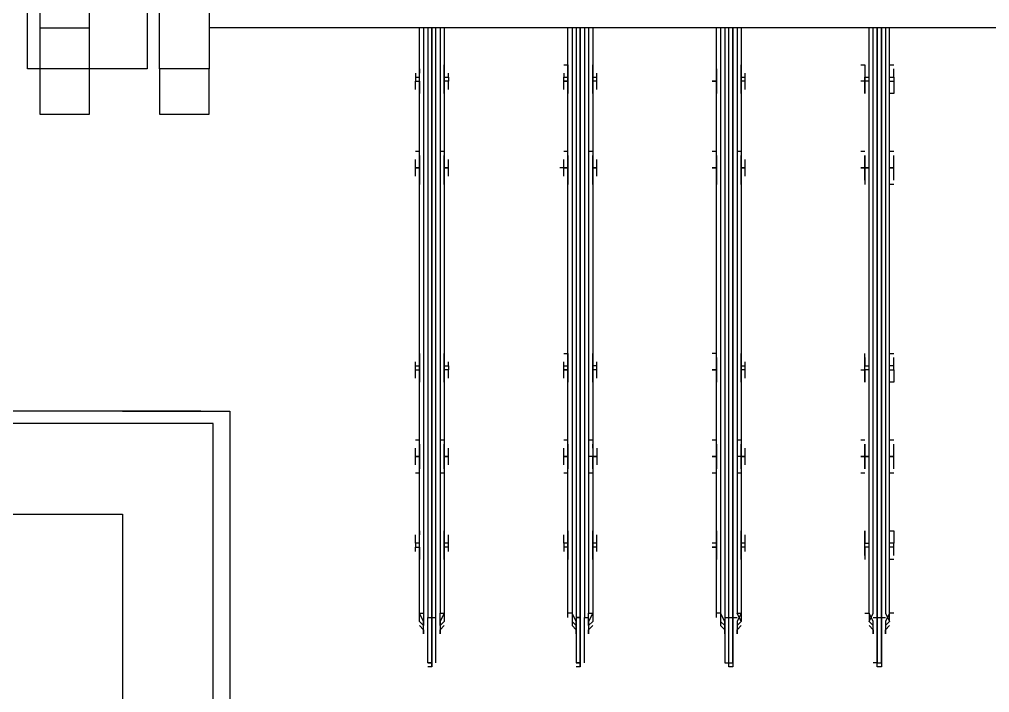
# Model space of a CAD drawing. Header units: metres. Extents: x 531759 to 532310, y 2675082 to 2675319.
# Drawn here: x 532025.8465 to 532026.1719, y 2675219.7807 to 2675220.0065 of the extents above; entities that cross this region are included whole.
import ezdxf

# ---------------------------------------------------------------- set-up
doc = ezdxf.new("R2010")
doc.units = ezdxf.units.M
doc.header["$MEASUREMENT"] = 0
doc.layers.add('IDT', color=7, linetype='Continuous')

# ---------------------------------------------------------------- blocks, each defined once
blk = doc.blocks.new('IDT')
at = {"layer": 'IDT', "color": 0, "lineweight": 25}
for p, q in [((15.01424, 15.38376), (15.01424, 15.54836)), ((15.01977, 15.54836), (15.01977, 15.38791)), ((15.0502, 15.41834), (15.0502, 15.54836)), ((14.7957, 15.45292), (14.7957, 15.46952)), ((14.7957, 15.46952), (14.79709, 15.46952)), ((14.79709, 15.46813), (14.7957, 15.46813)), ((14.7957, 15.46813), (14.7957, 15.45292)), ((14.79709, 15.46952), (14.79709, 15.45292)), ((14.79709, 15.45292), (14.79709, 15.46813)), ((14.79709, 15.46813), (14.79847, 15.46813)), ((14.8455, 15.45292), (14.8455, 15.46952)), ((14.8455, 15.46952), (14.84688, 15.46952)), ((14.84688, 15.46813), (14.8455, 15.46813)), ((14.8455, 15.46813), (14.8455, 15.45292)), ((14.84688, 15.46952), (14.84688, 15.45292)), ((14.84826, 15.46813), (14.84688, 15.46813)), ((14.84826, 15.45292), (14.84826, 15.46813)), ((14.89529, 15.46813), (14.89529, 15.45292)), ((14.89667, 15.45292), (14.89667, 15.46952)), ((14.89667, 15.46952), (14.89667, 15.45292)), ((14.89667, 15.46952), (14.89806, 15.46952)), ((14.89806, 15.46813), (14.89667, 15.46813)), ((14.89667, 15.46813), (14.89806, 15.46813)), ((14.89806, 15.45292), (14.89806, 15.46813)), ((14.94508, 15.46813), (14.94508, 15.45292)), ((14.94647, 15.45292), (14.94647, 15.46952)), ((14.94647, 15.46952), (14.94647, 15.45292)), ((14.94647, 15.46952), (14.94785, 15.46952)), ((14.94785, 15.46813), (14.94647, 15.46813)), ((14.94647, 15.46813), (14.94785, 15.46813)), ((14.94785, 15.46813), (14.94785, 15.45292)), ((14.79432, 15.4543), (14.79432, 15.45845)), ((14.79432, 15.45845), (14.79432, 15.45707)), ((14.79847, 15.45707), (14.79847, 15.45845)), ((14.79847, 15.45845), (14.79847, 15.4543)), ((14.84411, 15.4543), (14.84411, 15.45845)), ((14.84411, 15.45845), (14.84411, 15.45707)), ((14.84826, 15.45707), (14.84826, 15.45845)), ((14.84826, 15.45845), (14.84826, 15.4543)), ((14.89391, 15.4543), (14.89391, 15.45845)), ((14.89391, 15.45845), (14.89391, 15.45707)), ((14.89806, 15.45707), (14.89806, 15.45845)), ((14.89806, 15.45845), (14.89806, 15.4543)), ((14.9437, 15.4543), (14.9437, 15.45845)), ((14.9437, 15.45845), (14.9437, 15.45707)), ((14.94923, 15.45707), (14.94923, 15.45845)), ((14.94923, 15.45845), (14.94923, 15.4543)), ((14.79432, 15.45707), (14.79294, 15.45569)), ((14.79294, 15.4543), (14.79432, 15.45569)), ((14.79432, 15.45569), (14.79294, 15.4543)), ((14.79985, 15.45569), (14.79847, 15.45707)), ((14.79985, 15.4543), (14.79847, 15.45569)), ((14.79847, 15.45569), (14.79985, 15.4543)), ((14.84411, 15.45707), (14.84273, 15.45569)), ((14.84273, 15.4543), (14.84411, 15.45569)), ((14.84411, 15.45569), (14.84273, 15.4543)), ((14.84965, 15.45569), (14.84826, 15.45707)), ((14.84965, 15.4543), (14.84826, 15.45569)), ((14.84965, 15.45154), (14.84965, 15.45569)), ((14.89391, 15.45707), (14.89252, 15.45569)), ((14.89252, 15.4543), (14.89391, 15.45569)), ((14.89391, 15.45569), (14.89391, 15.45154)), ((14.89944, 15.45569), (14.89806, 15.45707)), ((14.89944, 15.4543), (14.89806, 15.45569)), ((14.89944, 15.45154), (14.89944, 15.45569)), ((14.9437, 15.45707), (14.94232, 15.45569)), ((14.94232, 15.4543), (14.9437, 15.45569)), ((14.9437, 15.45569), (14.9437, 15.45154)), ((14.95062, 15.45569), (14.94923, 15.45707)), ((14.94923, 15.45154), (14.94923, 15.45569)), ((14.94923, 15.45569), (14.95062, 15.4543)), ((14.79155, 15.45154), (14.79294, 15.45154)), ((14.79294, 15.45154), (14.79432, 15.4543)), ((14.79432, 15.45154), (14.79294, 15.4543)), ((14.79294, 15.4543), (14.79294, 15.45292)), ((14.79294, 15.45292), (14.79294, 15.45154)), ((14.79294, 15.45154), (14.79294, 15.25513)), ((14.7957, 15.45292), (14.79432, 15.45292)), ((14.79432, 15.25513), (14.79432, 15.45154)), ((14.7957, 15.45292), (14.7957, 15.25513)), ((14.7957, 15.25513), (14.7957, 15.45292)), ((14.79709, 15.45292), (14.7957, 15.45292)), ((14.79847, 15.45292), (14.79709, 15.45292)), ((14.79709, 15.45292), (14.79709, 15.25513)), ((14.79709, 15.25513), (14.79709, 15.45292)), ((14.79847, 15.4543), (14.79985, 15.45154)), ((14.79985, 15.4543), (14.79847, 15.45154)), ((14.79847, 15.45154), (14.79847, 15.25513)), ((14.79985, 15.45292), (14.79985, 15.4543)), ((14.79985, 15.45154), (14.79985, 15.45292)), ((14.79985, 15.45154), (14.79985, 15.25513)), ((14.80124, 15.45154), (14.79985, 15.45154)), ((14.84273, 15.45292), (14.84273, 15.4543)), ((14.84273, 15.4543), (14.84411, 15.45154)), ((14.84273, 15.45154), (14.84411, 15.4543)), ((14.84273, 15.45154), (14.84273, 15.45292)), ((14.84273, 15.25513), (14.84273, 15.45154)), ((14.84411, 15.45154), (14.84273, 15.45154)), ((14.8455, 15.45292), (14.84411, 15.45292)), ((14.84411, 15.25513), (14.84411, 15.45154)), ((14.8455, 15.45292), (14.8455, 15.25513)), ((14.8455, 15.25513), (14.8455, 15.45292)), ((14.84688, 15.45292), (14.8455, 15.45292)), ((14.84826, 15.45292), (14.84688, 15.45292)), ((14.84688, 15.45292), (14.84688, 15.25513)), ((14.84826, 15.4543), (14.84965, 15.45154)), ((14.84826, 15.25513), (14.84826, 15.45292)), ((14.84965, 15.45292), (14.84965, 15.4543)), ((14.84965, 15.25513), (14.84965, 15.45154)), ((14.84965, 15.45154), (14.85103, 15.45154)), ((14.85103, 15.45292), (14.85103, 15.45154)), ((14.85103, 15.45154), (14.85103, 15.25513)), ((14.89252, 15.45292), (14.89252, 15.4543)), ((14.89252, 15.45154), (14.89391, 15.4543)), ((14.89252, 15.45154), (14.89252, 15.45292)), ((14.89252, 15.25513), (14.89252, 15.45154)), ((14.89391, 15.45154), (14.89252, 15.45154)), ((14.89529, 15.45292), (14.89391, 15.45292)), ((14.89391, 15.25513), (14.89391, 15.45154)), ((14.89529, 15.25513), (14.89529, 15.45292)), ((14.89806, 15.45292), (14.89667, 15.45292)), ((14.89667, 15.45292), (14.89806, 15.45292)), ((14.89667, 15.25513), (14.89667, 15.45292)), ((14.89667, 15.45292), (14.89667, 15.25513)), ((14.89806, 15.4543), (14.89944, 15.45154)), ((14.89806, 15.25513), (14.89806, 15.45292)), ((14.89944, 15.45292), (14.89944, 15.4543)), ((14.89944, 15.25513), (14.89944, 15.45154)), ((14.89944, 15.45154), (14.90082, 15.45154)), ((14.90082, 15.45292), (14.90082, 15.45154)), ((14.90082, 15.45154), (14.90082, 15.25513)), ((14.94232, 15.45292), (14.94232, 15.4543)), ((14.94232, 15.45154), (14.9437, 15.4543)), ((14.94232, 15.45154), (14.94232, 15.45292)), ((14.94232, 15.25513), (14.94232, 15.45154)), ((14.9437, 15.45154), (14.94232, 15.45154)), ((14.9437, 15.25513), (14.9437, 15.45154)), ((14.94647, 15.45292), (14.94508, 15.45292)), ((14.94508, 15.45292), (14.94508, 15.25513)), ((14.94785, 15.45292), (14.94647, 15.45292)), ((14.94785, 15.45292), (14.94647, 15.45292)), ((14.94647, 15.45292), (14.94647, 15.25513)), ((14.94647, 15.25513), (14.94647, 15.45292)), ((14.94785, 15.25513), (14.94785, 15.45292)), ((14.94923, 15.4543), (14.95062, 15.45154)), ((14.95062, 15.45154), (14.94923, 15.45154)), ((14.94923, 15.25513), (14.94923, 15.45154)), ((14.95062, 15.4543), (14.95062, 15.45292)), ((14.95062, 15.45292), (14.95062, 15.45154)), ((14.95062, 15.45154), (14.95062, 15.25513)), ((14.79155, 15.43355), (14.79294, 15.43355)), ((14.79155, 15.43217), (14.79155, 15.43079)), ((14.79294, 15.43355), (14.79294, 15.42802)), ((14.80124, 15.42941), (14.80124, 15.43355)), ((14.80124, 15.43217), (14.80124, 15.43079)), ((14.84273, 15.43355), (14.84273, 15.42802)), ((14.84273, 15.43217), (14.84273, 15.43079)), ((14.85103, 15.42941), (14.85103, 15.43355)), ((14.85103, 15.43217), (14.85103, 15.43079)), ((14.89252, 15.43355), (14.89252, 15.42941)), ((14.89252, 15.43217), (14.89252, 15.43079)), ((14.90082, 15.42941), (14.90082, 15.43355)), ((14.90082, 15.43079), (14.90082, 15.43217)), ((14.94232, 15.43355), (14.94232, 15.42941)), ((14.94232, 15.43217), (14.94232, 15.43079)), ((14.95062, 15.42941), (14.95062, 15.43355)), ((14.95062, 15.43079), (14.95062, 15.43217)), ((14.79155, 15.43079), (14.79155, 15.42941)), ((14.79155, 15.42941), (14.79294, 15.42941)), ((14.79155, 15.42941), (14.79155, 15.42802)), ((14.79985, 15.42941), (14.80124, 15.42941)), ((14.80124, 15.43079), (14.80124, 15.42941)), ((14.80124, 15.42941), (14.80124, 15.42802)), ((14.80124, 15.42941), (14.80124, 15.42802)), ((14.84135, 15.43079), (14.84135, 15.42941)), ((14.84135, 15.42941), (14.84273, 15.42941)), ((14.84135, 15.42941), (14.84135, 15.42802)), ((14.85103, 15.43079), (14.85103, 15.42941)), ((14.85103, 15.42387), (14.85103, 15.42941)), ((14.85103, 15.42941), (14.85241, 15.42941)), ((14.85241, 15.42941), (14.85103, 15.42941)), ((14.85103, 15.42941), (14.85103, 15.42802)), ((14.89114, 15.43079), (14.89114, 15.42941)), ((14.89114, 15.42941), (14.89252, 15.42941)), ((14.89114, 15.42941), (14.89114, 15.42802)), ((14.89252, 15.42941), (14.89252, 15.42387)), ((14.90082, 15.42802), (14.90082, 15.42941)), ((14.90082, 15.42941), (14.90221, 15.42941)), ((14.90221, 15.42941), (14.90221, 15.43079)), ((14.90221, 15.42802), (14.90221, 15.42941)), ((14.94093, 15.43079), (14.94093, 15.42941)), ((14.94093, 15.42941), (14.94232, 15.42941)), ((14.94093, 15.42941), (14.94093, 15.42802)), ((14.94232, 15.42941), (14.94232, 15.42802)), ((14.952, 15.42941), (14.95062, 15.42941)), ((14.952, 15.42941), (14.95062, 15.42941)), ((14.95062, 15.42941), (14.95062, 15.42802)), ((14.952, 15.43079), (14.952, 15.42941)), ((14.952, 15.42802), (14.952, 15.42941)), ((14.79155, 15.42526), (14.79155, 15.42802)), ((14.79155, 15.42802), (14.79294, 15.42802)), ((14.79155, 15.42387), (14.79155, 15.42526)), ((14.79294, 15.42802), (14.79294, 15.42387)), ((14.80124, 15.42802), (14.79985, 15.42802)), ((14.80124, 15.42802), (14.80124, 15.42387)), ((14.80124, 15.42526), (14.80124, 15.42802)), ((14.80124, 15.42387), (14.80124, 15.42526)), ((14.84135, 15.42802), (14.84273, 15.42802)), ((14.84135, 15.42802), (14.84135, 15.42526)), ((14.84273, 15.42802), (14.84273, 15.42387)), ((14.84273, 15.42387), (14.84273, 15.42526)), ((14.85103, 15.42802), (14.85103, 15.42526)), ((14.85103, 15.42802), (14.85241, 15.42802)), ((14.85103, 15.42526), (14.85103, 15.42387)), ((14.89114, 15.42802), (14.89252, 15.42802)), ((14.89114, 15.42802), (14.89114, 15.42526)), ((14.89252, 15.42387), (14.89252, 15.42526)), ((14.90082, 15.42387), (14.90082, 15.42802)), ((14.90082, 15.42802), (14.90221, 15.42802)), ((14.90082, 15.42526), (14.90082, 15.42387)), ((14.90221, 15.42802), (14.90221, 15.42526)), ((14.94093, 15.42802), (14.94232, 15.42802)), ((14.94093, 15.42802), (14.94093, 15.42526)), ((14.94232, 15.42802), (14.94232, 15.42387)), ((14.94232, 15.42387), (14.94232, 15.42526)), ((14.95062, 15.42802), (14.952, 15.42802)), ((14.95062, 15.42802), (14.95062, 15.42387)), ((14.95062, 15.42387), (14.95062, 15.42526)), ((14.952, 15.42802), (14.952, 15.42526)), ((14.79294, 15.42387), (14.79155, 15.42387)), ((15.43887, 15.41834), (15.0502, 15.41834)), ((14.79155, 15.40451), (14.79294, 15.40451)), ((14.79155, 15.40313), (14.79155, 15.40174)), ((14.79294, 15.40313), (14.79294, 15.39898)), ((14.80124, 15.40451), (14.80262, 15.40451)), ((14.80124, 15.40313), (14.80124, 15.40174)), ((14.80124, 15.39898), (14.80124, 15.40313)), ((14.84273, 15.40451), (14.84411, 15.40451)), ((14.84273, 15.40174), (14.84273, 15.40313)), ((14.84273, 15.40313), (14.84273, 15.39898)), ((14.85103, 15.40451), (14.85241, 15.40451)), ((14.85103, 15.39898), (14.85103, 15.40313)), ((14.85103, 15.40313), (14.85103, 15.40174)), ((14.89252, 15.40451), (14.89391, 15.40451)), ((14.89252, 15.40174), (14.89252, 15.40313)), ((14.89252, 15.40313), (14.89252, 15.39898)), ((14.90082, 15.40451), (14.90221, 15.40451)), ((14.90082, 15.39898), (14.90082, 15.40313)), ((14.90082, 15.40313), (14.90082, 15.40174)), ((14.94232, 15.40451), (14.9437, 15.40451)), ((14.94232, 15.40174), (14.94232, 15.40313)), ((14.94232, 15.40313), (14.94232, 15.39898)), ((14.95062, 15.40451), (14.952, 15.40451)), ((14.95062, 15.39898), (14.95062, 15.40313)), ((14.95062, 15.40313), (14.95062, 15.40174)), ((14.79155, 15.40174), (14.79155, 15.39898)), ((14.80124, 15.40174), (14.80124, 15.39898)), ((14.84135, 15.40174), (14.84135, 15.39898)), ((14.85103, 15.40174), (14.85103, 15.39898)), ((14.89114, 15.39898), (14.89114, 15.40174)), ((14.90221, 15.40174), (14.90221, 15.39898)), ((14.94093, 15.40174), (14.94093, 15.39898)), ((14.952, 15.40174), (14.952, 15.39898)), ((14.79155, 15.39898), (14.79294, 15.39898)), ((14.79294, 15.39898), (14.79155, 15.39898)), ((14.79155, 15.39898), (14.79155, 15.39621)), ((14.79155, 15.39621), (14.79155, 15.39483)), ((14.79294, 15.39898), (14.79294, 15.39483)), ((14.79985, 15.39898), (14.80124, 15.39898)), ((14.80124, 15.39898), (14.79985, 15.39898)), ((14.80124, 15.39898), (14.80124, 15.39621)), ((14.80124, 15.39483), (14.80124, 15.39898)), ((14.80262, 15.39898), (14.80124, 15.39898)), ((14.80124, 15.39898), (14.80262, 15.39898)), ((14.80124, 15.39621), (14.80124, 15.39483)), ((14.84135, 15.39898), (14.84273, 15.39898)), ((14.84135, 15.39898), (14.84273, 15.39898)), ((14.84273, 15.39898), (14.84135, 15.39898)), ((14.84135, 15.39898), (14.84135, 15.39621)), ((14.84273, 15.39898), (14.84273, 15.39483)), ((14.84273, 15.39898), (14.84411, 15.39898)), ((14.84273, 15.39483), (14.84273, 15.39621)), ((14.85241, 15.39898), (14.85103, 15.39898)), ((14.85103, 15.39898), (14.85241, 15.39898)), ((14.85241, 15.39898), (14.85103, 15.39898)), ((14.85103, 15.39898), (14.85103, 15.39621)), ((14.85103, 15.39483), (14.85103, 15.39898)), ((14.85103, 15.39621), (14.85103, 15.39483)), ((14.89252, 15.39898), (14.89114, 15.39898)), ((14.89114, 15.39621), (14.89114, 15.39898)), ((14.89114, 15.39898), (14.89252, 15.39898)), ((14.89252, 15.39898), (14.89391, 15.39898)), ((14.89252, 15.39483), (14.89252, 15.39898)), ((14.89252, 15.39621), (14.89252, 15.39483)), ((14.90082, 15.39483), (14.90082, 15.39898)), ((14.90082, 15.39898), (14.90221, 15.39898)), ((14.90221, 15.39898), (14.90082, 15.39898)), ((14.90221, 15.39898), (14.90082, 15.39898)), ((14.90082, 15.39898), (14.90221, 15.39898)), ((14.90082, 15.39621), (14.90082, 15.39483)), ((14.90221, 15.39898), (14.90221, 15.39621)), ((14.94093, 15.39898), (14.94232, 15.39898)), ((14.94232, 15.39898), (14.94093, 15.39898)), ((14.94093, 15.39898), (14.94093, 15.39621)), ((14.94232, 15.39898), (14.94232, 15.39483)), ((14.94232, 15.39483), (14.94232, 15.39621)), ((14.952, 15.39898), (14.95062, 15.39898)), ((14.95062, 15.39483), (14.95062, 15.39898)), ((14.95062, 15.39898), (14.952, 15.39898)), ((14.952, 15.39898), (14.95062, 15.39898)), ((14.95062, 15.39898), (14.952, 15.39898)), ((14.95062, 15.39621), (14.95062, 15.39483)), ((14.952, 15.39898), (14.952, 15.39621)), ((14.79155, 15.39344), (14.79294, 15.39344)), ((14.80124, 15.39344), (14.80262, 15.39344)), ((14.84273, 15.39344), (14.84411, 15.39344)), ((14.85103, 15.39344), (14.85241, 15.39344)), ((14.89252, 15.39344), (14.89391, 15.39344)), ((14.90082, 15.39344), (14.90221, 15.39344)), ((14.94232, 15.39344), (14.9437, 15.39344)), ((14.95062, 15.39344), (14.952, 15.39344)), ((15.01977, 15.38791), (15.43887, 15.38791)), ((15.0502, 15.38376), (15.01424, 15.38376)), ((15.02392, 15.38376), (15.43887, 15.38376)), ((14.79155, 15.3727), (14.79155, 15.37408)), ((14.79155, 15.37408), (14.79294, 15.37408)), ((14.79294, 15.37408), (14.79294, 15.36993)), ((14.80124, 15.37408), (14.80124, 15.3727)), ((14.80124, 15.36993), (14.80124, 15.37408)), ((14.84273, 15.3727), (14.84273, 15.37408)), ((14.84273, 15.37408), (14.84273, 15.3644)), ((14.85103, 15.37408), (14.85103, 15.3727)), ((14.85103, 15.36993), (14.85103, 15.37408)), ((14.89252, 15.3727), (14.89252, 15.37408)), ((14.89252, 15.37408), (14.89252, 15.36993)), ((14.90082, 15.36993), (14.90082, 15.37408)), ((14.90082, 15.37408), (14.90082, 15.3727)), ((14.94232, 15.3727), (14.94232, 15.37408)), ((14.94232, 15.37408), (14.94232, 15.36993)), ((14.95062, 15.36993), (14.95062, 15.37408)), ((14.95062, 15.37408), (14.95062, 15.3727)), ((14.79155, 15.36993), (14.79155, 15.3727)), ((14.80124, 15.3727), (14.80124, 15.36993)), ((14.84135, 15.3727), (14.84135, 15.36993)), ((14.85103, 15.3727), (14.85103, 15.36993)), ((14.89114, 15.3727), (14.89114, 15.36993)), ((14.90221, 15.3727), (14.90221, 15.36993)), ((14.94093, 15.3727), (14.94093, 15.36993)), ((14.952, 15.3727), (14.952, 15.36993)), ((14.79294, 15.36993), (14.79155, 15.36993)), ((14.79155, 15.36993), (14.79155, 15.36855)), ((14.79155, 15.36855), (14.79294, 15.36855)), ((14.79155, 15.36855), (14.79155, 15.36716)), ((14.79155, 15.36716), (14.79155, 15.36578)), ((14.79294, 15.36993), (14.79294, 15.36855)), ((14.79294, 15.36855), (14.79294, 15.3644)), ((14.79985, 15.36993), (14.80124, 15.36993)), ((14.80124, 15.36855), (14.79985, 15.36855)), ((14.80124, 15.36993), (14.80124, 15.36855)), ((14.80262, 15.36993), (14.80124, 15.36993)), ((14.80124, 15.36993), (14.80124, 15.36855)), ((14.80124, 15.36855), (14.80124, 15.3644)), ((14.80124, 15.36716), (14.80124, 15.36855)), ((14.80124, 15.36578), (14.80124, 15.36716)), ((14.84135, 15.36993), (14.84273, 15.36993)), ((14.84135, 15.36993), (14.84135, 15.36855)), ((14.84273, 15.36855), (14.84135, 15.36855)), ((14.84135, 15.36855), (14.84135, 15.36716)), ((14.84273, 15.36716), (14.84273, 15.36578)), ((14.85103, 15.36993), (14.85241, 15.36993)), ((14.85241, 15.36993), (14.85103, 15.36993)), ((14.85103, 15.36855), (14.85103, 15.36993)), ((14.85103, 15.36993), (14.85103, 15.36855)), ((14.85103, 15.36716), (14.85103, 15.36855)), ((14.85103, 15.36855), (14.85103, 15.3644)), ((14.85103, 15.36578), (14.85103, 15.36716)), ((14.89114, 15.36993), (14.89252, 15.36993)), ((14.89114, 15.36993), (14.89114, 15.36855)), ((14.89114, 15.36855), (14.89252, 15.36855)), ((14.89114, 15.36855), (14.89114, 15.36716)), ((14.89252, 15.36993), (14.89252, 15.36855)), ((14.89252, 15.36855), (14.89252, 15.3644)), ((14.89252, 15.36716), (14.89252, 15.36578)), ((14.90221, 15.36993), (14.90082, 15.36993)), ((14.90082, 15.36855), (14.90082, 15.36993)), ((14.90082, 15.36993), (14.90221, 15.36993)), ((14.90082, 15.3644), (14.90082, 15.36855)), ((14.90221, 15.36855), (14.90082, 15.36855)), ((14.90082, 15.36578), (14.90082, 15.36716)), ((14.90221, 15.36993), (14.90221, 15.36855)), ((14.90221, 15.36855), (14.90221, 15.36716)), ((14.94093, 15.36993), (14.94232, 15.36993)), ((14.94093, 15.36855), (14.94093, 15.36993)), ((14.94093, 15.36855), (14.94093, 15.36716)), ((14.94232, 15.36855), (14.94093, 15.36855)), ((14.94232, 15.36993), (14.94232, 15.3644)), ((14.94232, 15.36716), (14.94232, 15.36578)), ((14.95062, 15.3644), (14.95062, 15.36993)), ((14.952, 15.36993), (14.95062, 15.36993)), ((14.952, 15.36855), (14.95062, 15.36855)), ((14.95062, 15.36578), (14.95062, 15.36716)), ((14.952, 15.36993), (14.952, 15.36855)), ((14.952, 15.36855), (14.952, 15.36716)), ((14.79294, 15.3644), (14.79155, 15.3644)), ((14.85103, 15.3644), (14.85241, 15.3644)), ((14.90221, 15.3644), (14.90082, 15.3644)), ((14.79155, 15.30769), (14.79294, 15.30769)), ((14.79155, 15.3063), (14.79155, 15.30492)), ((14.79155, 15.30492), (14.79155, 15.30216)), ((14.79294, 15.30769), (14.79294, 15.30216)), ((14.80124, 15.30216), (14.80124, 15.30769)), ((14.80124, 15.3063), (14.80124, 15.30492)), ((14.80124, 15.30492), (14.80124, 15.30216)), ((14.84135, 15.30492), (14.84135, 15.30216)), ((14.84273, 15.30769), (14.84273, 15.30216)), ((14.84273, 15.3063), (14.84273, 15.30492)), ((14.85103, 15.30216), (14.85103, 15.30769)), ((14.85103, 15.3063), (14.85103, 15.30492)), ((14.85103, 15.30492), (14.85103, 15.30216)), ((14.89114, 15.30492), (14.89114, 15.30216)), ((14.89252, 15.30769), (14.89252, 15.30216)), ((14.89252, 15.3063), (14.89252, 15.30492)), ((14.90082, 15.30216), (14.90082, 15.30769)), ((14.90082, 15.30492), (14.90082, 15.3063)), ((14.90221, 15.30492), (14.90221, 15.30216)), ((14.94093, 15.30492), (14.94093, 15.30216)), ((14.94232, 15.30769), (14.94232, 15.30216)), ((14.94232, 15.3063), (14.94232, 15.30492)), ((14.95062, 15.30216), (14.95062, 15.30769)), ((14.95062, 15.30492), (14.95062, 15.3063)), ((14.952, 15.30492), (14.952, 15.30216)), ((14.79155, 15.30216), (14.79294, 15.30216)), ((14.79294, 15.30216), (14.79155, 15.30216)), ((14.79155, 15.30216), (14.79155, 15.29939)), ((14.79294, 15.30216), (14.79294, 15.29801)), ((14.80124, 15.30216), (14.79985, 15.30216)), ((14.79985, 15.30216), (14.80124, 15.30216)), ((14.80262, 15.30216), (14.80124, 15.30216)), ((14.80124, 15.30216), (14.80124, 15.29939)), ((14.80124, 15.29801), (14.80124, 15.30216)), ((14.80124, 15.30216), (14.80262, 15.30216)), ((14.80262, 15.30216), (14.80124, 15.30216)), ((14.84135, 15.30216), (14.84273, 15.30216)), ((14.84273, 15.30216), (14.84135, 15.30216)), ((14.84135, 15.30216), (14.84135, 15.29939)), ((14.84273, 15.30216), (14.84273, 15.29801)), ((14.85103, 15.30216), (14.85103, 15.29939)), ((14.85103, 15.29801), (14.85103, 15.30216)), ((14.85103, 15.30216), (14.85241, 15.30216)), ((14.85241, 15.30216), (14.85103, 15.30216)), ((14.85103, 15.30216), (14.85241, 15.30216)), ((14.89114, 15.30216), (14.89252, 15.30216)), ((14.89252, 15.30216), (14.89114, 15.30216)), ((14.89114, 15.30216), (14.89114, 15.29939)), ((14.89252, 15.30216), (14.89252, 15.29801)), ((14.90221, 15.30216), (14.90082, 15.30216)), ((14.90082, 15.29801), (14.90082, 15.30216)), ((14.90082, 15.30216), (14.90221, 15.30216)), ((14.90221, 15.30216), (14.90082, 15.30216)), ((14.90082, 15.30216), (14.90221, 15.30216)), ((14.90221, 15.30216), (14.90221, 15.29939)), ((14.90221, 15.30216), (14.90359, 15.30216)), ((14.94093, 15.30216), (14.94232, 15.30216)), ((14.94232, 15.30216), (14.94093, 15.30216)), ((14.94093, 15.30216), (14.94093, 15.29939)), ((14.94232, 15.30216), (14.94232, 15.29801)), ((14.95062, 15.29801), (14.95062, 15.30216)), ((14.95062, 15.30216), (14.952, 15.30216)), ((14.952, 15.30216), (14.95062, 15.30216)), ((14.95062, 15.30216), (14.952, 15.30216)), ((14.952, 15.30216), (14.95062, 15.30216)), ((14.952, 15.30216), (14.952, 15.29939)), ((14.79155, 15.29939), (14.79155, 15.29801)), ((14.80124, 15.29939), (14.80124, 15.29801)), ((14.84273, 15.29801), (14.84273, 15.29939)), ((14.85103, 15.29939), (14.85103, 15.29801)), ((14.89252, 15.29801), (14.89252, 15.29939)), ((14.90082, 15.29939), (14.90082, 15.29801)), ((14.94232, 15.29801), (14.94232, 15.29939)), ((14.95062, 15.29939), (14.95062, 15.29801)), ((14.79155, 15.29662), (14.79294, 15.29662)), ((14.80124, 15.29662), (14.80262, 15.29662)), ((14.84273, 15.29662), (14.84411, 15.29662)), ((14.85103, 15.29662), (14.85241, 15.29662)), ((14.89252, 15.29662), (14.89391, 15.29662)), ((14.90082, 15.29662), (14.90221, 15.29662)), ((14.94232, 15.29662), (14.9437, 15.29662)), ((14.95062, 15.29662), (14.952, 15.29662)), ((15.03775, 15.28417), (15.02116, 15.28417)), ((15.02116, 15.28417), (15.02116, 15.26896)), ((15.03775, 15.26896), (15.03775, 15.28417)), ((15.07787, 15.28417), (15.06127, 15.28417)), ((15.06127, 15.28417), (15.06127, 15.26896)), ((15.07787, 15.26896), (15.07787, 15.28417)), ((14.79155, 15.27588), (14.79155, 15.27726)), ((14.79155, 15.27726), (14.79294, 15.27726)), ((14.79155, 15.27311), (14.79155, 15.27588)), ((14.79294, 15.27726), (14.79294, 15.27311)), ((14.80124, 15.27311), (14.80124, 15.27726)), ((14.80124, 15.27726), (14.80124, 15.27588)), ((14.80124, 15.27588), (14.80124, 15.27311)), ((14.84135, 15.27588), (14.84135, 15.27311)), ((14.84273, 15.27588), (14.84273, 15.27726)), ((14.84273, 15.27726), (14.84273, 15.27311)), ((14.85103, 15.27726), (14.85103, 15.27588)), ((14.85103, 15.27311), (14.85103, 15.27726)), ((14.85103, 15.27588), (14.85103, 15.27311)), ((14.89114, 15.27588), (14.89114, 15.27311)), ((14.89252, 15.27588), (14.89252, 15.27726)), ((14.89252, 15.27726), (14.89252, 15.27311)), ((14.90082, 15.27311), (14.90082, 15.27726)), ((14.90082, 15.27726), (14.90082, 15.27588)), ((14.90221, 15.27588), (14.90221, 15.27311)), ((14.94093, 15.27588), (14.94093, 15.27311)), ((14.94232, 15.27588), (14.94232, 15.27726)), ((14.94232, 15.27726), (14.94232, 15.27173)), ((14.95062, 15.27311), (14.95062, 15.27726)), ((14.95062, 15.27726), (14.95062, 15.27588)), ((14.952, 15.27588), (14.952, 15.27311)), ((14.79294, 15.27311), (14.79155, 15.27311)), ((14.79155, 15.27173), (14.79155, 15.27311)), ((14.79294, 15.27311), (14.79294, 15.26758)), ((14.79985, 15.27311), (14.80124, 15.27311)), ((14.80124, 15.27311), (14.80124, 15.27173)), ((14.80124, 15.27173), (14.80124, 15.27311)), ((14.80124, 15.27311), (14.80262, 15.27311)), ((14.84135, 15.27311), (14.84273, 15.27311)), ((14.84135, 15.27311), (14.84135, 15.27173)), ((14.84273, 15.27311), (14.84273, 15.27173)), ((14.85103, 15.27311), (14.85241, 15.27311)), ((14.85241, 15.27311), (14.85103, 15.27311)), ((14.85103, 15.27173), (14.85103, 15.27311)), ((14.85103, 15.27311), (14.85103, 15.27173)), ((14.89114, 15.27311), (14.89252, 15.27311)), ((14.89114, 15.27311), (14.89114, 15.27173)), ((14.89252, 15.27311), (14.89252, 15.27173)), ((14.90221, 15.27311), (14.90082, 15.27311)), ((14.90082, 15.27173), (14.90082, 15.27311)), ((14.90082, 15.27311), (14.90221, 15.27311)), ((14.90221, 15.27311), (14.90221, 15.27173)), ((14.94093, 15.27311), (14.94232, 15.27311)), ((14.94093, 15.27173), (14.94093, 15.27311)), ((14.952, 15.27311), (14.95062, 15.27311)), ((14.952, 15.27311), (14.95062, 15.27311)), ((14.95062, 15.27311), (14.95062, 15.27173)), ((14.952, 15.27173), (14.952, 15.27311)), ((14.79155, 15.27173), (14.79155, 15.27034)), ((14.79294, 15.27173), (14.79155, 15.27173)), ((14.79155, 15.27034), (14.79155, 15.26896)), ((14.80124, 15.27173), (14.79985, 15.27173)), ((14.80124, 15.26758), (14.80124, 15.27173)), ((14.80124, 15.27034), (14.80124, 15.27173)), ((14.80124, 15.26896), (14.80124, 15.27034)), ((14.84273, 15.27173), (14.84135, 15.27173)), ((14.84135, 15.27173), (14.84135, 15.27034)), ((14.84273, 15.27173), (14.84273, 15.26758)), ((14.84273, 15.27034), (14.84273, 15.26896)), ((14.85103, 15.27034), (14.85103, 15.27173)), ((14.85103, 15.27173), (14.85103, 15.26758)), ((14.85103, 15.26896), (14.85103, 15.27034)), ((14.89252, 15.27173), (14.89114, 15.27173)), ((14.89114, 15.27173), (14.89114, 15.27034)), ((14.89252, 15.27173), (14.89252, 15.26758)), ((14.89252, 15.27034), (14.89252, 15.26896)), ((14.90082, 15.26758), (14.90082, 15.27173)), ((14.90221, 15.27173), (14.90082, 15.27173)), ((14.90082, 15.26896), (14.90082, 15.27034)), ((14.90221, 15.27034), (14.90221, 15.27173)), ((14.94093, 15.27173), (14.94093, 15.27034)), ((14.94232, 15.27173), (14.94093, 15.27173)), ((14.94232, 15.27173), (14.94232, 15.26758)), ((14.94232, 15.27034), (14.94232, 15.26896)), ((14.95062, 15.27173), (14.95062, 15.26758)), ((14.952, 15.27173), (14.95062, 15.27173)), ((14.95062, 15.26896), (14.95062, 15.27034)), ((14.952, 15.27034), (14.952, 15.27173)), ((14.79294, 15.26758), (14.79155, 15.26758)), ((14.80262, 15.26758), (14.80124, 15.26758)), ((14.90221, 15.26758), (14.90082, 15.26758)), ((15.02116, 15.26896), (15.03775, 15.26896)), ((15.02116, 15.15001), (15.02116, 15.26896)), ((15.03775, 15.26896), (15.03775, 15.15001)), ((15.0419, 15.2496), (15.0419, 15.26896)), ((15.0419, 15.26896), (15.06127, 15.26896)), ((15.06127, 15.26896), (15.07787, 15.26896)), ((15.06127, 15.26896), (15.06127, 15.25513)), ((15.07787, 15.25513), (15.07787, 15.26896)), ((15.07787, 15.26896), (15.08202, 15.26896)), ((15.08202, 15.26896), (15.08202, 15.15001)), ((14.44023, 15.25513), (15.02116, 15.25513)), ((15.07787, 15.25513), (15.06127, 15.25513)), ((15.06127, 15.25513), (15.06127, 15.2496)), ((15.07787, 15.2496), (15.07787, 15.25513))]:
    blk.add_line(p, q, dxfattribs=at)

msp = doc.modelspace()

# ---------------------------------------------------------------- block references
at = {"layer": 'IDT', "color": 8, "rotation": 180}
msp.add_blockref('IDT', (532040.93128, 2675235.25885), dxfattribs=at)

doc.saveas('drawing.dxf')
